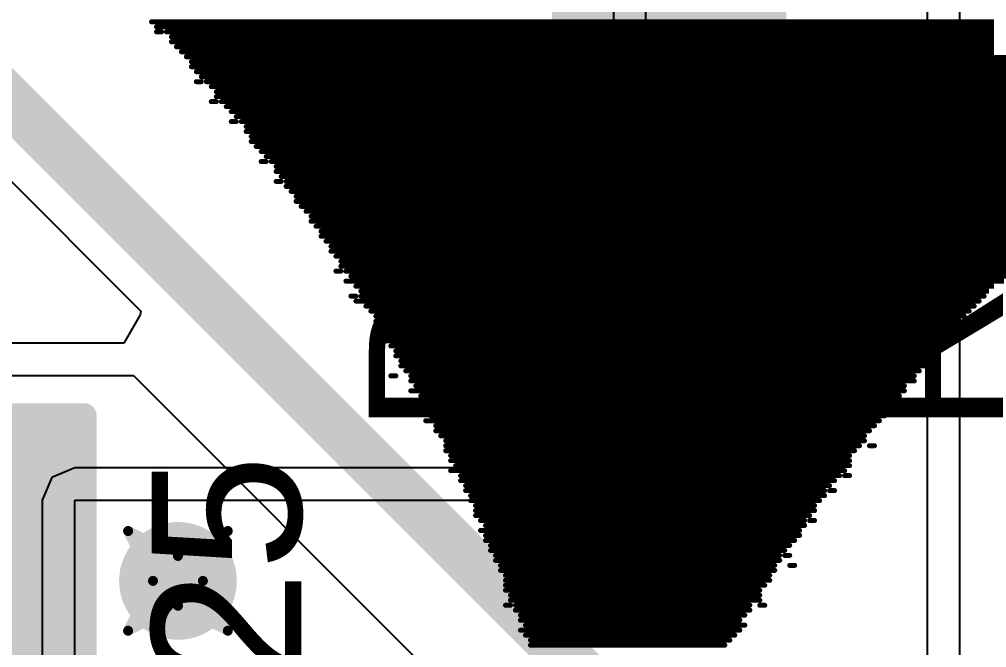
# Model space of a CAD drawing. Header units: inches. Extents: x -5 to 247, y -53 to 67.
# Drawn here: x 32.103 to 37.031, y -19.14 to -15.94 of the extents above; entities that cross this region are included whole.
import ezdxf

# ---------------------------------------------------------------- set-up
doc = ezdxf.new("R2010")
doc.units = ezdxf.units.IN
for name, color, linetype in [('Board Outline', 216, 'Continuous'), ('Bottom Layer', 5, 'Continuous'), ('Bottom Overlay', 54, 'Continuous'), ('Drill Drawing', 1, 'Continuous'), ('Top Layer', 1, 'Continuous'), ('Top Overlay', 2, 'Continuous'), ('Top Paste', 8, 'Continuous'), ('Top Solder', 216, 'Continuous'), ('Via Holes', 16, 'Continuous')]:
    doc.layers.add(name, color=color, linetype=linetype)
doc.styles.add('Arial', font='', dxfattribs={"height": 0.2})
doc.styles.get('Arial').set_extended_font_data('Arial')

# ---------------------------------------------------------------- blocks, each defined once
blk = doc.blocks.new('R___0603_22')
at = {"layer": 'Top Layer'}
for points in [[(-0.381, 0.4445), (-0.381, -0.4445), (-1.143, -0.4445), (-1.143, 0.4445)], [(1.143, 0.4445), (1.143, -0.4445), (0.381, -0.4445), (0.381, 0.4445)]]:
    blk.add_hatch(color=1, dxfattribs=at).paths.add_polyline_path(points)
at = {"layer": 'Top Paste'}
for points in [[(-0.381, 0.4445), (-0.381, -0.4445), (-1.143, -0.4445), (-1.143, 0.4445)], [(1.143, 0.4445), (1.143, -0.4445), (0.381, -0.4445), (0.381, 0.4445)]]:
    blk.add_hatch(color=8, dxfattribs=at).paths.add_polyline_path(points)
at = {"layer": 'Top Solder'}
for points in [[(-0.2794, 0.5461), (-0.2794, -0.5461), (-1.2446, -0.5461), (-1.2446, 0.5461)], [(1.2446, 0.5461), (1.2446, -0.5461), (0.2794, -0.5461), (0.2794, 0.5461)]]:
    blk.add_hatch(color=216, dxfattribs=at).paths.add_polyline_path(points)
at = {"layer": 'Top Overlay'}
for points in [[(1.2192, 0.5334, 0.127, 0.127, 0), (-1.2192, 0.5334, 0.127, 0.127, 0)], [(-1.2192, -0.5334, 0.127, 0.127, 0), (-1.2192, 0.5334, 0.127, 0.127, 0)], [(1.2192, -0.5334, 0.127, 0.127, 0), (1.2192, 0.5334, 0.127, 0.127, 0)], [(1.2192, -0.5334, 0.127, 0.127, 0), (-1.2192, -0.5334, 0.127, 0.127, 0)]]:
    blk.add_lwpolyline(points, format="xyseb", dxfattribs=at)
for points in [[(-1.25095, 0.5334, 0.0635, 0.0635, 1), (-1.18745, 0.5334, 0.0635, 0.0635, 1)], [(-1.25095, 0.5334, 0.0635, 0.0635, 1), (-1.18745, 0.5334, 0.0635, 0.0635, 1)], [(1.18745, 0.5334, 0.0635, 0.0635, 1), (1.25095, 0.5334, 0.0635, 0.0635, 1)], [(1.18745, 0.5334, 0.0635, 0.0635, 1), (1.25095, 0.5334, 0.0635, 0.0635, 1)], [(-1.25095, -0.5334, 0.0635, 0.0635, 1), (-1.18745, -0.5334, 0.0635, 0.0635, 1)], [(-1.25095, -0.5334, 0.0635, 0.0635, 1), (-1.18745, -0.5334, 0.0635, 0.0635, 1)], [(1.18745, -0.5334, 0.0635, 0.0635, 1), (1.25095, -0.5334, 0.0635, 0.0635, 1)], [(1.18745, -0.5334, 0.0635, 0.0635, 1), (1.25095, -0.5334, 0.0635, 0.0635, 1)]]:
    blk.add_lwpolyline(points, format="xyseb", close=True, dxfattribs=at)
blk = doc.blocks.new('C___1206_51')
at = {"layer": 'Top Layer'}
for points in [[(-2.032, 0.889), (-0.508, 0.889), (-0.508, -0.889), (-2.032, -0.889)], [(0.508, 0.889), (2.032, 0.889), (2.032, -0.889), (0.508, -0.889)]]:
    blk.add_hatch(color=1, dxfattribs=at).paths.add_polyline_path(points)
at = {"layer": 'Top Paste'}
for points in [[(-2.032, 0.889), (-0.508, 0.889), (-0.508, -0.889), (-2.032, -0.889)], [(0.508, 0.889), (2.032, 0.889), (2.032, -0.889), (0.508, -0.889)]]:
    blk.add_hatch(color=8, dxfattribs=at).paths.add_polyline_path(points)
at = {"layer": 'Top Solder'}
for points in [[(-2.1336, 0.9906), (-0.4064, 0.9906), (-0.4064, -0.9906), (-2.1336, -0.9906)], [(0.4064, 0.9906), (2.1336, 0.9906), (2.1336, -0.9906), (0.4064, -0.9906)]]:
    blk.add_hatch(color=216, dxfattribs=at).paths.add_polyline_path(points)
at = {"layer": 'Top Overlay'}
for points in [[(-2.1336, 0.9906, 0.127, 0.127, 0), (-0.6096, 0.9906, 0.127, 0.127, 0)], [(-2.1336, 0.9906, 0.127, 0.127, 0), (-2.1336, -0.9906, 0.127, 0.127, 0)], [(0.6096, 0.9906, 0.127, 0.127, 0), (2.1336, 0.9906, 0.127, 0.127, 0)], [(2.1336, 0.9906, 0.127, 0.127, 0), (2.1336, -0.9906, 0.127, 0.127, 0)], [(-2.1336, -0.9906, 0.127, 0.127, 0), (-0.6096, -0.9906, 0.127, 0.127, 0)], [(0.6096, -0.9906, 0.127, 0.127, 0), (2.1336, -0.9906, 0.127, 0.127, 0)]]:
    blk.add_lwpolyline(points, format="xyseb", dxfattribs=at)
for points in [[(-2.16535, 0.9906, 0.0635, 0.0635, 1), (-2.10185, 0.9906, 0.0635, 0.0635, 1)], [(-2.16535, 0.9906, 0.0635, 0.0635, 1), (-2.10185, 0.9906, 0.0635, 0.0635, 1)], [(-0.64135, 0.9906, 0.0635, 0.0635, 1), (-0.57785, 0.9906, 0.0635, 0.0635, 1)], [(0.57785, 0.9906, 0.0635, 0.0635, 1), (0.64135, 0.9906, 0.0635, 0.0635, 1)], [(2.10185, 0.9906, 0.0635, 0.0635, 1), (2.16535, 0.9906, 0.0635, 0.0635, 1)], [(2.10185, 0.9906, 0.0635, 0.0635, 1), (2.16535, 0.9906, 0.0635, 0.0635, 1)], [(-2.16535, -0.9906, 0.0635, 0.0635, 1), (-2.10185, -0.9906, 0.0635, 0.0635, 1)], [(-2.16535, -0.9906, 0.0635, 0.0635, 1), (-2.10185, -0.9906, 0.0635, 0.0635, 1)], [(-0.64135, -0.9906, 0.0635, 0.0635, 1), (-0.57785, -0.9906, 0.0635, 0.0635, 1)], [(0.57785, -0.9906, 0.0635, 0.0635, 1), (0.64135, -0.9906, 0.0635, 0.0635, 1)], [(2.10185, -0.9906, 0.0635, 0.0635, 1), (2.16535, -0.9906, 0.0635, 0.0635, 1)], [(2.10185, -0.9906, 0.0635, 0.0635, 1), (2.16535, -0.9906, 0.0635, 0.0635, 1)]]:
    blk.add_lwpolyline(points, format="xyseb", close=True, dxfattribs=at)

msp = doc.modelspace()

# ---------------------------------------------------------------- hatches: boundary and pattern name
at = {"layer": 'Bottom Layer'}
h = msp.add_hatch(color=5, dxfattribs=at)
edge = h.paths.add_edge_path()
edge.add_arc((32.9112, -18.8), 0.3, 0, 360)
at = {"layer": 'Top Layer'}
h = msp.add_hatch(color=1, dxfattribs=at)
edge = h.paths.add_edge_path()
edge.add_arc((32.9112, -18.8), 0.3, 0, 360)
at = {"layer": 'Via Holes'}
h = msp.add_hatch(color=7, dxfattribs=at)
edge = h.paths.add_edge_path()
edge.add_arc((32.9112, -18.8), 0.15, 0, 360)

# ---------------------------------------------------------------- linework, layer by layer
at = {"layer": 'Board Outline'}
msp.add_lwpolyline([(49.772, 6.3476, 0.254, 0.254, -0.6504), (32.1175, -53.0547, 0.254, 0.254, 0)], format="xyseb", dxfattribs=at)
at = {"layer": 'Bottom Layer'}
for p, q in [((35.2948, -18.3896), (35.2948, -7.747)), ((36.7284, -7.747), (36.7284, -20.193)), ((36.8934, -20.193), (36.8934, -7.747)), ((35.1299, -12.6519), (35.1299, -18.2246)), ((32.385, -18.2246), (32.2684, -18.273)), ((35.1299, -18.2246), (32.385, -18.2246)), ((32.2684, -18.273), (32.22, -18.3896)), ((32.22, -18.3896), (32.22, -20.193)), ((32.385, -20.193), (32.385, -18.3896)), ((32.385, -18.3896), (35.2948, -18.3896))]:
    msp.add_line(p, q, dxfattribs=at)
at = {"layer": 'Bottom Overlay'}
for points in [[(32.7763, -15.9524, 0.0254, 0.0254, 0), (38.0595, -15.9524, 0.0254, 0.0254, 0)], [(32.8017, -15.9778, 0.0254, 0.0254, 0), (38.0595, -15.9778, 0.0254, 0.0254, 0)], [(32.8017, -16.0032, 0.0254, 0.0254, 0), (32.8271, -16.0032, 0.0254, 0.0254, 0)], [(32.8525, -16.0032, 0.0254, 0.0254, 0), (38.0595, -16.0032, 0.0254, 0.0254, 0)], [(32.8779, -16.0286, 0.0254, 0.0254, 0), (38.0595, -16.0286, 0.0254, 0.0254, 0)], [(32.8779, -16.054, 0.0254, 0.0254, 0), (38.0595, -16.054, 0.0254, 0.0254, 0)], [(32.9033, -16.0794, 0.0254, 0.0254, 0), (38.0595, -16.0794, 0.0254, 0.0254, 0)], [(32.9287, -16.1048, 0.0254, 0.0254, 0), (38.0595, -16.1048, 0.0254, 0.0254, 0)], [(32.9541, -16.1302, 0.0254, 0.0254, 0), (38.0849, -16.1302, 0.0254, 0.0254, 0)], [(32.9795, -16.1556, 0.0254, 0.0254, 0), (38.0849, -16.1556, 0.0254, 0.0254, 0)], [(32.9795, -16.181, 0.0254, 0.0254, 0), (38.0849, -16.181, 0.0254, 0.0254, 0)], [(33.0049, -16.2064, 0.0254, 0.0254, 0), (38.0849, -16.2064, 0.0254, 0.0254, 0)], [(33.0049, -16.2572, 0.0254, 0.0254, 0), (33.0303, -16.2572, 0.0254, 0.0254, 0)], [(33.0303, -16.2318, 0.0254, 0.0254, 0), (38.0849, -16.2318, 0.0254, 0.0254, 0)], [(33.0557, -16.2572, 0.0254, 0.0254, 0), (38.0849, -16.2572, 0.0254, 0.0254, 0)], [(33.0811, -16.2826, 0.0254, 0.0254, 0), (38.0849, -16.2826, 0.0254, 0.0254, 0)], [(33.1065, -16.308, 0.0254, 0.0254, 0), (38.1103, -16.308, 0.0254, 0.0254, 0)], [(33.0811, -16.3588, 0.0254, 0.0254, 0), (33.1065, -16.3588, 0.0254, 0.0254, 0)], [(33.1065, -16.3334, 0.0254, 0.0254, 0), (38.0849, -16.3334, 0.0254, 0.0254, 0)], [(33.1319, -16.3588, 0.0254, 0.0254, 0), (38.0849, -16.3588, 0.0254, 0.0254, 0)], [(33.1573, -16.3842, 0.0254, 0.0254, 0), (38.0341, -16.3842, 0.0254, 0.0254, 0)], [(33.1827, -16.4096, 0.0254, 0.0254, 0), (38.0341, -16.4096, 0.0254, 0.0254, 0)], [(33.1827, -16.4604, 0.0254, 0.0254, 0), (33.2081, -16.4604, 0.0254, 0.0254, 0)], [(33.2081, -16.435, 0.0254, 0.0254, 0), (37.9833, -16.435, 0.0254, 0.0254, 0)], [(33.2335, -16.4604, 0.0254, 0.0254, 0), (37.9579, -16.4604, 0.0254, 0.0254, 0)], [(33.2589, -16.4858, 0.0254, 0.0254, 0), (37.9071, -16.4858, 0.0254, 0.0254, 0)], [(33.2589, -16.5112, 0.0254, 0.0254, 0), (37.8817, -16.5112, 0.0254, 0.0254, 0)], [(33.2843, -16.5366, 0.0254, 0.0254, 0), (37.8817, -16.5366, 0.0254, 0.0254, 0)], [(33.2843, -16.562, 0.0254, 0.0254, 0), (37.8563, -16.562, 0.0254, 0.0254, 0)], [(33.3097, -16.5874, 0.0254, 0.0254, 0), (37.8055, -16.5874, 0.0254, 0.0254, 0)], [(33.3351, -16.6128, 0.0254, 0.0254, 0), (37.7801, -16.6128, 0.0254, 0.0254, 0)], [(33.3351, -16.6636, 0.0254, 0.0254, 0), (33.3605, -16.6636, 0.0254, 0.0254, 0)], [(33.3605, -16.6382, 0.0254, 0.0254, 0), (37.7293, -16.6382, 0.0254, 0.0254, 0)], [(33.3859, -16.6636, 0.0254, 0.0254, 0), (37.7039, -16.6636, 0.0254, 0.0254, 0)], [(33.4113, -16.689, 0.0254, 0.0254, 0), (37.6785, -16.689, 0.0254, 0.0254, 0)], [(33.4113, -16.7144, 0.0254, 0.0254, 0), (37.6531, -16.7144, 0.0254, 0.0254, 0)], [(33.4113, -16.7652, 0.0254, 0.0254, 0), (33.4367, -16.7652, 0.0254, 0.0254, 0)], [(33.4367, -16.7398, 0.0254, 0.0254, 0), (37.6277, -16.7398, 0.0254, 0.0254, 0)], [(33.4621, -16.7652, 0.0254, 0.0254, 0), (37.6023, -16.7652, 0.0254, 0.0254, 0)], [(33.4621, -16.7906, 0.0254, 0.0254, 0), (37.5769, -16.7906, 0.0254, 0.0254, 0)], [(33.4875, -16.816, 0.0254, 0.0254, 0), (37.5515, -16.816, 0.0254, 0.0254, 0)], [(33.5129, -16.8414, 0.0254, 0.0254, 0), (37.5515, -16.8414, 0.0254, 0.0254, 0)], [(33.5129, -16.8668, 0.0254, 0.0254, 0), (37.5007, -16.8668, 0.0254, 0.0254, 0)], [(33.5383, -16.8922, 0.0254, 0.0254, 0), (37.4753, -16.8922, 0.0254, 0.0254, 0)], [(33.5637, -16.9176, 0.0254, 0.0254, 0), (37.4245, -16.9176, 0.0254, 0.0254, 0)], [(33.5891, -16.943, 0.0254, 0.0254, 0), (37.4245, -16.943, 0.0254, 0.0254, 0)], [(33.5891, -16.9684, 0.0254, 0.0254, 0), (37.3991, -16.9684, 0.0254, 0.0254, 0)], [(33.6145, -16.9938, 0.0254, 0.0254, 0), (37.3483, -16.9938, 0.0254, 0.0254, 0)], [(33.6399, -17.0192, 0.0254, 0.0254, 0), (37.3229, -17.0192, 0.0254, 0.0254, 0)], [(33.6399, -17.0446, 0.0254, 0.0254, 0), (37.3229, -17.0446, 0.0254, 0.0254, 0)], [(33.6653, -17.07, 0.0254, 0.0254, 0), (37.2975, -17.07, 0.0254, 0.0254, 0)], [(33.6907, -17.0954, 0.0254, 0.0254, 0), (37.2721, -17.0954, 0.0254, 0.0254, 0)], [(33.6907, -17.1208, 0.0254, 0.0254, 0), (37.2467, -17.1208, 0.0254, 0.0254, 0)], [(33.7161, -17.1462, 0.0254, 0.0254, 0), (37.2213, -17.1462, 0.0254, 0.0254, 0)], [(33.7415, -17.1716, 0.0254, 0.0254, 0), (37.2213, -17.1716, 0.0254, 0.0254, 0)], [(33.7415, -17.197, 0.0254, 0.0254, 0), (37.1705, -17.197, 0.0254, 0.0254, 0)], [(33.7161, -17.2224, 0.0254, 0.0254, 0), (33.7415, -17.2224, 0.0254, 0.0254, 0)], [(33.7669, -17.2224, 0.0254, 0.0254, 0), (37.1451, -17.2224, 0.0254, 0.0254, 0)], [(33.7923, -17.2478, 0.0254, 0.0254, 0), (37.1451, -17.2478, 0.0254, 0.0254, 0)], [(33.7669, -17.2732, 0.0254, 0.0254, 0), (37.1197, -17.2732, 0.0254, 0.0254, 0)], [(33.8177, -17.2986, 0.0254, 0.0254, 0), (37.0689, -17.2986, 0.0254, 0.0254, 0)], [(33.7923, -17.3494, 0.0254, 0.0254, 0), (33.8177, -17.3494, 0.0254, 0.0254, 0)], [(33.8431, -17.324, 0.0254, 0.0254, 0), (37.0435, -17.324, 0.0254, 0.0254, 0)], [(33.8431, -17.3494, 0.0254, 0.0254, 0), (37.0181, -17.3494, 0.0254, 0.0254, 0)], [(33.8177, -17.3748, 0.0254, 0.0254, 0), (36.9927, -17.3748, 0.0254, 0.0254, 0)], [(33.8685, -17.4002, 0.0254, 0.0254, 0), (36.9673, -17.4002, 0.0254, 0.0254, 0)], [(33.8939, -17.4256, 0.0254, 0.0254, 0), (36.9419, -17.4256, 0.0254, 0.0254, 0)], [(33.9193, -17.451, 0.0254, 0.0254, 0), (36.9165, -17.451, 0.0254, 0.0254, 0)], [(33.9193, -17.4764, 0.0254, 0.0254, 0), (36.8911, -17.4764, 0.0254, 0.0254, 0)], [(33.9447, -17.5018, 0.0254, 0.0254, 0), (36.8911, -17.5018, 0.0254, 0.0254, 0)], [(33.9701, -17.5272, 0.0254, 0.0254, 0), (36.8657, -17.5272, 0.0254, 0.0254, 0)], [(33.9701, -17.5526, 0.0254, 0.0254, 0), (36.8657, -17.5526, 0.0254, 0.0254, 0)], [(33.9701, -17.578, 0.0254, 0.0254, 0), (36.8149, -17.578, 0.0254, 0.0254, 0)], [(33.9955, -17.6034, 0.0254, 0.0254, 0), (36.7895, -17.6034, 0.0254, 0.0254, 0)], [(34.0209, -17.6288, 0.0254, 0.0254, 0), (36.7641, -17.6288, 0.0254, 0.0254, 0)], [(34.0209, -17.6542, 0.0254, 0.0254, 0), (36.7387, -17.6542, 0.0254, 0.0254, 0)], [(34.0463, -17.6796, 0.0254, 0.0254, 0), (36.7387, -17.6796, 0.0254, 0.0254, 0)], [(34.0463, -17.705, 0.0254, 0.0254, 0), (36.7133, -17.705, 0.0254, 0.0254, 0)], [(34.0717, -17.7304, 0.0254, 0.0254, 0), (36.6879, -17.7304, 0.0254, 0.0254, 0)], [(36.7387, -17.705, 0.0254, 0.0254, 0), (36.7641, -17.705, 0.0254, 0.0254, 0)], [(33.9955, -17.7558, 0.0254, 0.0254, 0), (34.0209, -17.7558, 0.0254, 0.0254, 0)], [(34.0971, -17.7558, 0.0254, 0.0254, 0), (36.6625, -17.7558, 0.0254, 0.0254, 0)], [(34.0971, -17.7812, 0.0254, 0.0254, 0), (36.6625, -17.7812, 0.0254, 0.0254, 0)], [(34.0971, -17.832, 0.0254, 0.0254, 0), (36.6117, -17.832, 0.0254, 0.0254, 0)], [(34.1225, -17.8066, 0.0254, 0.0254, 0), (36.6117, -17.8066, 0.0254, 0.0254, 0)], [(34.1479, -17.8574, 0.0254, 0.0254, 0), (36.5863, -17.8574, 0.0254, 0.0254, 0)], [(34.1479, -17.8828, 0.0254, 0.0254, 0), (36.5609, -17.8828, 0.0254, 0.0254, 0)], [(34.1733, -17.9082, 0.0254, 0.0254, 0), (36.5355, -17.9082, 0.0254, 0.0254, 0)], [(34.1733, -17.9336, 0.0254, 0.0254, 0), (36.5101, -17.9336, 0.0254, 0.0254, 0)], [(34.1733, -17.9844, 0.0254, 0.0254, 0), (36.4847, -17.9844, 0.0254, 0.0254, 0)], [(34.1987, -17.959, 0.0254, 0.0254, 0), (36.5101, -17.959, 0.0254, 0.0254, 0)], [(34.2241, -18.0098, 0.0254, 0.0254, 0), (36.4593, -18.0098, 0.0254, 0.0254, 0)], [(34.2241, -18.0352, 0.0254, 0.0254, 0), (36.4339, -18.0352, 0.0254, 0.0254, 0)], [(34.2495, -18.0606, 0.0254, 0.0254, 0), (36.4085, -18.0606, 0.0254, 0.0254, 0)], [(34.2749, -18.086, 0.0254, 0.0254, 0), (36.4085, -18.086, 0.0254, 0.0254, 0)], [(34.2749, -18.1114, 0.0254, 0.0254, 0), (36.3831, -18.1114, 0.0254, 0.0254, 0)], [(34.2749, -18.1368, 0.0254, 0.0254, 0), (36.3577, -18.1368, 0.0254, 0.0254, 0)], [(36.4339, -18.1114, 0.0254, 0.0254, 0), (36.4593, -18.1114, 0.0254, 0.0254, 0)], [(34.3003, -18.1622, 0.0254, 0.0254, 0), (36.3323, -18.1622, 0.0254, 0.0254, 0)], [(34.3003, -18.1876, 0.0254, 0.0254, 0), (36.3323, -18.1876, 0.0254, 0.0254, 0)], [(34.3003, -18.2384, 0.0254, 0.0254, 0), (36.3069, -18.2384, 0.0254, 0.0254, 0)], [(34.3257, -18.213, 0.0254, 0.0254, 0), (36.3323, -18.213, 0.0254, 0.0254, 0)], [(34.3511, -18.2638, 0.0254, 0.0254, 0), (36.2815, -18.2638, 0.0254, 0.0254, 0)], [(34.3511, -18.2892, 0.0254, 0.0254, 0), (36.2561, -18.2892, 0.0254, 0.0254, 0)], [(36.3069, -18.2638, 0.0254, 0.0254, 0), (36.3323, -18.2638, 0.0254, 0.0254, 0)], [(34.3765, -18.3146, 0.0254, 0.0254, 0), (36.2307, -18.3146, 0.0254, 0.0254, 0)], [(34.3765, -18.34, 0.0254, 0.0254, 0), (36.2053, -18.34, 0.0254, 0.0254, 0)], [(36.2307, -18.34, 0.0254, 0.0254, 0), (36.2561, -18.34, 0.0254, 0.0254, 0)], [(34.4019, -18.3654, 0.0254, 0.0254, 0), (36.2053, -18.3654, 0.0254, 0.0254, 0)], [(34.4019, -18.3908, 0.0254, 0.0254, 0), (36.1799, -18.3908, 0.0254, 0.0254, 0)], [(34.4273, -18.4162, 0.0254, 0.0254, 0), (36.1545, -18.4162, 0.0254, 0.0254, 0)], [(34.4273, -18.4416, 0.0254, 0.0254, 0), (36.1545, -18.4416, 0.0254, 0.0254, 0)], [(34.4273, -18.467, 0.0254, 0.0254, 0), (36.1291, -18.467, 0.0254, 0.0254, 0)], [(34.4527, -18.4924, 0.0254, 0.0254, 0), (36.1037, -18.4924, 0.0254, 0.0254, 0)], [(34.4781, -18.5178, 0.0254, 0.0254, 0), (36.1037, -18.5178, 0.0254, 0.0254, 0)], [(36.1291, -18.4924, 0.0254, 0.0254, 0), (36.1545, -18.4924, 0.0254, 0.0254, 0)], [(34.4527, -18.5432, 0.0254, 0.0254, 0), (36.0783, -18.5432, 0.0254, 0.0254, 0)], [(34.4781, -18.5686, 0.0254, 0.0254, 0), (36.0783, -18.5686, 0.0254, 0.0254, 0)], [(34.4781, -18.594, 0.0254, 0.0254, 0), (36.0529, -18.594, 0.0254, 0.0254, 0)], [(34.5035, -18.6194, 0.0254, 0.0254, 0), (36.0275, -18.6194, 0.0254, 0.0254, 0)], [(34.5035, -18.6448, 0.0254, 0.0254, 0), (36.0021, -18.6448, 0.0254, 0.0254, 0)], [(34.5289, -18.6702, 0.0254, 0.0254, 0), (35.9767, -18.6702, 0.0254, 0.0254, 0)], [(36.0021, -18.6702, 0.0254, 0.0254, 0), (36.0275, -18.6702, 0.0254, 0.0254, 0)], [(34.5289, -18.6956, 0.0254, 0.0254, 0), (35.9767, -18.6956, 0.0254, 0.0254, 0)], [(34.5543, -18.721, 0.0254, 0.0254, 0), (35.9513, -18.721, 0.0254, 0.0254, 0)], [(36.0275, -18.721, 0.0254, 0.0254, 0), (36.0529, -18.721, 0.0254, 0.0254, 0)], [(34.5543, -18.7464, 0.0254, 0.0254, 0), (35.9513, -18.7464, 0.0254, 0.0254, 0)], [(34.5797, -18.7718, 0.0254, 0.0254, 0), (35.9259, -18.7718, 0.0254, 0.0254, 0)], [(34.5797, -18.7972, 0.0254, 0.0254, 0), (35.9259, -18.7972, 0.0254, 0.0254, 0)], [(34.5797, -18.8226, 0.0254, 0.0254, 0), (35.9005, -18.8226, 0.0254, 0.0254, 0)], [(34.5797, -18.848, 0.0254, 0.0254, 0), (35.8751, -18.848, 0.0254, 0.0254, 0)], [(34.6051, -18.8734, 0.0254, 0.0254, 0), (35.8751, -18.8734, 0.0254, 0.0254, 0)], [(34.5797, -18.9242, 0.0254, 0.0254, 0), (34.6051, -18.9242, 0.0254, 0.0254, 0)], [(34.6051, -18.8988, 0.0254, 0.0254, 0), (35.8751, -18.8988, 0.0254, 0.0254, 0)], [(34.6305, -18.9242, 0.0254, 0.0254, 0), (35.8243, -18.9242, 0.0254, 0.0254, 0)], [(35.8751, -18.9242, 0.0254, 0.0254, 0), (35.9005, -18.9242, 0.0254, 0.0254, 0)], [(34.6305, -18.9496, 0.0254, 0.0254, 0), (35.8243, -18.9496, 0.0254, 0.0254, 0)], [(34.6559, -18.975, 0.0254, 0.0254, 0), (35.7989, -18.975, 0.0254, 0.0254, 0)], [(34.6559, -19.0004, 0.0254, 0.0254, 0), (35.7735, -19.0004, 0.0254, 0.0254, 0)], [(34.6813, -19.0258, 0.0254, 0.0254, 0), (35.7989, -19.0258, 0.0254, 0.0254, 0)], [(34.6559, -19.0512, 0.0254, 0.0254, 0), (35.7735, -19.0512, 0.0254, 0.0254, 0)], [(34.6813, -19.0766, 0.0254, 0.0254, 0), (35.7481, -19.0766, 0.0254, 0.0254, 0)], [(34.7067, -19.102, 0.0254, 0.0254, 0), (35.7227, -19.102, 0.0254, 0.0254, 0)], [(34.7067, -19.1274, 0.0254, 0.0254, 0), (35.6973, -19.1274, 0.0254, 0.0254, 0)]]:
    msp.add_lwpolyline(points, format="xyseb", dxfattribs=at)
for points in [[(32.7699, -15.9524, 0.0127, 0.0127, 1), (32.7826, -15.9524, 0.0127, 0.0127, 1)], [(32.7953, -15.9778, 0.0127, 0.0127, 1), (32.808, -15.9778, 0.0127, 0.0127, 1)], [(32.7953, -16.0032, 0.0127, 0.0127, 1), (32.808, -16.0032, 0.0127, 0.0127, 1)], [(32.8207, -16.0032, 0.0127, 0.0127, 1), (32.8334, -16.0032, 0.0127, 0.0127, 1)], [(32.8461, -16.0032, 0.0127, 0.0127, 1), (32.8588, -16.0032, 0.0127, 0.0127, 1)], [(32.8715, -16.0286, 0.0127, 0.0127, 1), (32.8842, -16.0286, 0.0127, 0.0127, 1)], [(32.8715, -16.054, 0.0127, 0.0127, 1), (32.8842, -16.054, 0.0127, 0.0127, 1)], [(32.8969, -16.0794, 0.0127, 0.0127, 1), (32.9096, -16.0794, 0.0127, 0.0127, 1)], [(32.9223, -16.1048, 0.0127, 0.0127, 1), (32.935, -16.1048, 0.0127, 0.0127, 1)], [(32.9477, -16.1302, 0.0127, 0.0127, 1), (32.9604, -16.1302, 0.0127, 0.0127, 1)], [(32.9731, -16.1556, 0.0127, 0.0127, 1), (32.9858, -16.1556, 0.0127, 0.0127, 1)], [(32.9731, -16.181, 0.0127, 0.0127, 1), (32.9858, -16.181, 0.0127, 0.0127, 1)], [(32.9985, -16.2064, 0.0127, 0.0127, 1), (33.0112, -16.2064, 0.0127, 0.0127, 1)], [(32.9985, -16.2572, 0.0127, 0.0127, 1), (33.0112, -16.2572, 0.0127, 0.0127, 1)], [(33.0239, -16.2318, 0.0127, 0.0127, 1), (33.0366, -16.2318, 0.0127, 0.0127, 1)], [(33.0239, -16.2572, 0.0127, 0.0127, 1), (33.0366, -16.2572, 0.0127, 0.0127, 1)], [(33.0493, -16.2572, 0.0127, 0.0127, 1), (33.062, -16.2572, 0.0127, 0.0127, 1)], [(33.0747, -16.2826, 0.0127, 0.0127, 1), (33.0874, -16.2826, 0.0127, 0.0127, 1)], [(33.1001, -16.308, 0.0127, 0.0127, 1), (33.1128, -16.308, 0.0127, 0.0127, 1)], [(33.0747, -16.3588, 0.0127, 0.0127, 1), (33.0874, -16.3588, 0.0127, 0.0127, 1)], [(33.1001, -16.3334, 0.0127, 0.0127, 1), (33.1128, -16.3334, 0.0127, 0.0127, 1)], [(33.1001, -16.3588, 0.0127, 0.0127, 1), (33.1128, -16.3588, 0.0127, 0.0127, 1)], [(33.1255, -16.3588, 0.0127, 0.0127, 1), (33.1382, -16.3588, 0.0127, 0.0127, 1)], [(33.1509, -16.3842, 0.0127, 0.0127, 1), (33.1636, -16.3842, 0.0127, 0.0127, 1)], [(33.1763, -16.4096, 0.0127, 0.0127, 1), (33.189, -16.4096, 0.0127, 0.0127, 1)], [(33.1763, -16.4604, 0.0127, 0.0127, 1), (33.189, -16.4604, 0.0127, 0.0127, 1)], [(33.2017, -16.435, 0.0127, 0.0127, 1), (33.2144, -16.435, 0.0127, 0.0127, 1)], [(33.2017, -16.4604, 0.0127, 0.0127, 1), (33.2144, -16.4604, 0.0127, 0.0127, 1)], [(33.2271, -16.4604, 0.0127, 0.0127, 1), (33.2398, -16.4604, 0.0127, 0.0127, 1)], [(33.2525, -16.4858, 0.0127, 0.0127, 1), (33.2652, -16.4858, 0.0127, 0.0127, 1)], [(33.2525, -16.5112, 0.0127, 0.0127, 1), (33.2652, -16.5112, 0.0127, 0.0127, 1)], [(33.2779, -16.5366, 0.0127, 0.0127, 1), (33.2906, -16.5366, 0.0127, 0.0127, 1)], [(33.2779, -16.562, 0.0127, 0.0127, 1), (33.2906, -16.562, 0.0127, 0.0127, 1)], [(33.3033, -16.5874, 0.0127, 0.0127, 1), (33.316, -16.5874, 0.0127, 0.0127, 1)], [(33.3287, -16.6128, 0.0127, 0.0127, 1), (33.3414, -16.6128, 0.0127, 0.0127, 1)], [(33.3287, -16.6636, 0.0127, 0.0127, 1), (33.3414, -16.6636, 0.0127, 0.0127, 1)], [(33.3541, -16.6382, 0.0127, 0.0127, 1), (33.3668, -16.6382, 0.0127, 0.0127, 1)], [(33.3541, -16.6636, 0.0127, 0.0127, 1), (33.3668, -16.6636, 0.0127, 0.0127, 1)], [(33.3795, -16.6636, 0.0127, 0.0127, 1), (33.3922, -16.6636, 0.0127, 0.0127, 1)], [(33.4049, -16.689, 0.0127, 0.0127, 1), (33.4176, -16.689, 0.0127, 0.0127, 1)], [(33.4049, -16.7144, 0.0127, 0.0127, 1), (33.4176, -16.7144, 0.0127, 0.0127, 1)], [(33.4049, -16.7652, 0.0127, 0.0127, 1), (33.4176, -16.7652, 0.0127, 0.0127, 1)], [(33.4303, -16.7398, 0.0127, 0.0127, 1), (33.443, -16.7398, 0.0127, 0.0127, 1)], [(33.4303, -16.7652, 0.0127, 0.0127, 1), (33.443, -16.7652, 0.0127, 0.0127, 1)], [(33.4557, -16.7652, 0.0127, 0.0127, 1), (33.4684, -16.7652, 0.0127, 0.0127, 1)], [(33.4557, -16.7906, 0.0127, 0.0127, 1), (33.4684, -16.7906, 0.0127, 0.0127, 1)], [(33.4811, -16.816, 0.0127, 0.0127, 1), (33.4938, -16.816, 0.0127, 0.0127, 1)], [(33.5065, -16.8414, 0.0127, 0.0127, 1), (33.5192, -16.8414, 0.0127, 0.0127, 1)], [(33.5065, -16.8668, 0.0127, 0.0127, 1), (33.5192, -16.8668, 0.0127, 0.0127, 1)], [(33.5319, -16.8922, 0.0127, 0.0127, 1), (33.5446, -16.8922, 0.0127, 0.0127, 1)], [(33.5573, -16.9176, 0.0127, 0.0127, 1), (33.57, -16.9176, 0.0127, 0.0127, 1)], [(33.5827, -16.943, 0.0127, 0.0127, 1), (33.5954, -16.943, 0.0127, 0.0127, 1)], [(33.5827, -16.9684, 0.0127, 0.0127, 1), (33.5954, -16.9684, 0.0127, 0.0127, 1)], [(33.6081, -16.9938, 0.0127, 0.0127, 1), (33.6208, -16.9938, 0.0127, 0.0127, 1)], [(33.6335, -17.0192, 0.0127, 0.0127, 1), (33.6462, -17.0192, 0.0127, 0.0127, 1)], [(33.6335, -17.0446, 0.0127, 0.0127, 1), (33.6462, -17.0446, 0.0127, 0.0127, 1)], [(33.6589, -17.07, 0.0127, 0.0127, 1), (33.6716, -17.07, 0.0127, 0.0127, 1)], [(33.6843, -17.0954, 0.0127, 0.0127, 1), (33.697, -17.0954, 0.0127, 0.0127, 1)], [(33.6843, -17.1208, 0.0127, 0.0127, 1), (33.697, -17.1208, 0.0127, 0.0127, 1)], [(33.7097, -17.1462, 0.0127, 0.0127, 1), (33.7224, -17.1462, 0.0127, 0.0127, 1)], [(33.7351, -17.1716, 0.0127, 0.0127, 1), (33.7478, -17.1716, 0.0127, 0.0127, 1)], [(33.7351, -17.197, 0.0127, 0.0127, 1), (33.7478, -17.197, 0.0127, 0.0127, 1)], [(33.7097, -17.2224, 0.0127, 0.0127, 1), (33.7224, -17.2224, 0.0127, 0.0127, 1)], [(33.7351, -17.2224, 0.0127, 0.0127, 1), (33.7478, -17.2224, 0.0127, 0.0127, 1)], [(33.7605, -17.2224, 0.0127, 0.0127, 1), (33.7732, -17.2224, 0.0127, 0.0127, 1)], [(33.7859, -17.2478, 0.0127, 0.0127, 1), (33.7986, -17.2478, 0.0127, 0.0127, 1)], [(33.7605, -17.2732, 0.0127, 0.0127, 1), (33.7732, -17.2732, 0.0127, 0.0127, 1)], [(33.8113, -17.2986, 0.0127, 0.0127, 1), (33.824, -17.2986, 0.0127, 0.0127, 1)], [(33.7859, -17.3494, 0.0127, 0.0127, 1), (33.7986, -17.3494, 0.0127, 0.0127, 1)], [(33.8113, -17.3494, 0.0127, 0.0127, 1), (33.824, -17.3494, 0.0127, 0.0127, 1)], [(33.8367, -17.324, 0.0127, 0.0127, 1), (33.8494, -17.324, 0.0127, 0.0127, 1)], [(33.8367, -17.3494, 0.0127, 0.0127, 1), (33.8494, -17.3494, 0.0127, 0.0127, 1)], [(37.0117, -17.3494, 0.0127, 0.0127, 1), (37.0244, -17.3494, 0.0127, 0.0127, 1)], [(33.8113, -17.3748, 0.0127, 0.0127, 1), (33.824, -17.3748, 0.0127, 0.0127, 1)], [(33.8621, -17.4002, 0.0127, 0.0127, 1), (33.8748, -17.4002, 0.0127, 0.0127, 1)], [(36.9609, -17.4002, 0.0127, 0.0127, 1), (36.9736, -17.4002, 0.0127, 0.0127, 1)], [(36.9863, -17.3748, 0.0127, 0.0127, 1), (36.999, -17.3748, 0.0127, 0.0127, 1)], [(33.8875, -17.4256, 0.0127, 0.0127, 1), (33.9002, -17.4256, 0.0127, 0.0127, 1)], [(33.9129, -17.451, 0.0127, 0.0127, 1), (33.9256, -17.451, 0.0127, 0.0127, 1)], [(36.9101, -17.451, 0.0127, 0.0127, 1), (36.9228, -17.451, 0.0127, 0.0127, 1)], [(36.9355, -17.4256, 0.0127, 0.0127, 1), (36.9482, -17.4256, 0.0127, 0.0127, 1)], [(33.9129, -17.4764, 0.0127, 0.0127, 1), (33.9256, -17.4764, 0.0127, 0.0127, 1)], [(33.9383, -17.5018, 0.0127, 0.0127, 1), (33.951, -17.5018, 0.0127, 0.0127, 1)], [(36.8847, -17.4764, 0.0127, 0.0127, 1), (36.8974, -17.4764, 0.0127, 0.0127, 1)], [(36.8847, -17.5018, 0.0127, 0.0127, 1), (36.8974, -17.5018, 0.0127, 0.0127, 1)], [(33.9637, -17.5272, 0.0127, 0.0127, 1), (33.9764, -17.5272, 0.0127, 0.0127, 1)], [(33.9637, -17.5526, 0.0127, 0.0127, 1), (33.9764, -17.5526, 0.0127, 0.0127, 1)], [(36.8593, -17.5272, 0.0127, 0.0127, 1), (36.872, -17.5272, 0.0127, 0.0127, 1)], [(36.8593, -17.5526, 0.0127, 0.0127, 1), (36.872, -17.5526, 0.0127, 0.0127, 1)], [(33.9637, -17.578, 0.0127, 0.0127, 1), (33.9764, -17.578, 0.0127, 0.0127, 1)], [(33.9891, -17.6034, 0.0127, 0.0127, 1), (34.0018, -17.6034, 0.0127, 0.0127, 1)], [(36.7831, -17.6034, 0.0127, 0.0127, 1), (36.7958, -17.6034, 0.0127, 0.0127, 1)], [(36.8085, -17.578, 0.0127, 0.0127, 1), (36.8212, -17.578, 0.0127, 0.0127, 1)], [(34.0145, -17.6288, 0.0127, 0.0127, 1), (34.0272, -17.6288, 0.0127, 0.0127, 1)], [(36.7577, -17.6288, 0.0127, 0.0127, 1), (36.7704, -17.6288, 0.0127, 0.0127, 1)], [(34.0145, -17.6542, 0.0127, 0.0127, 1), (34.0272, -17.6542, 0.0127, 0.0127, 1)], [(34.0399, -17.6796, 0.0127, 0.0127, 1), (34.0526, -17.6796, 0.0127, 0.0127, 1)], [(36.7323, -17.6542, 0.0127, 0.0127, 1), (36.745, -17.6542, 0.0127, 0.0127, 1)], [(36.7323, -17.6796, 0.0127, 0.0127, 1), (36.745, -17.6796, 0.0127, 0.0127, 1)], [(34.0399, -17.705, 0.0127, 0.0127, 1), (34.0526, -17.705, 0.0127, 0.0127, 1)], [(34.0653, -17.7304, 0.0127, 0.0127, 1), (34.078, -17.7304, 0.0127, 0.0127, 1)], [(36.6815, -17.7304, 0.0127, 0.0127, 1), (36.6942, -17.7304, 0.0127, 0.0127, 1)], [(36.7069, -17.705, 0.0127, 0.0127, 1), (36.7196, -17.705, 0.0127, 0.0127, 1)], [(36.7323, -17.705, 0.0127, 0.0127, 1), (36.745, -17.705, 0.0127, 0.0127, 1)], [(36.7577, -17.705, 0.0127, 0.0127, 1), (36.7704, -17.705, 0.0127, 0.0127, 1)], [(33.9891, -17.7558, 0.0127, 0.0127, 1), (34.0018, -17.7558, 0.0127, 0.0127, 1)], [(34.0145, -17.7558, 0.0127, 0.0127, 1), (34.0272, -17.7558, 0.0127, 0.0127, 1)], [(34.0907, -17.7558, 0.0127, 0.0127, 1), (34.1034, -17.7558, 0.0127, 0.0127, 1)], [(34.0907, -17.7812, 0.0127, 0.0127, 1), (34.1034, -17.7812, 0.0127, 0.0127, 1)], [(36.6561, -17.7558, 0.0127, 0.0127, 1), (36.6688, -17.7558, 0.0127, 0.0127, 1)], [(36.6561, -17.7812, 0.0127, 0.0127, 1), (36.6688, -17.7812, 0.0127, 0.0127, 1)], [(34.0907, -17.832, 0.0127, 0.0127, 1), (34.1034, -17.832, 0.0127, 0.0127, 1)], [(34.1161, -17.8066, 0.0127, 0.0127, 1), (34.1288, -17.8066, 0.0127, 0.0127, 1)], [(36.6053, -17.8066, 0.0127, 0.0127, 1), (36.618, -17.8066, 0.0127, 0.0127, 1)], [(36.6053, -17.832, 0.0127, 0.0127, 1), (36.618, -17.832, 0.0127, 0.0127, 1)], [(34.1415, -17.8574, 0.0127, 0.0127, 1), (34.1542, -17.8574, 0.0127, 0.0127, 1)], [(34.1415, -17.8828, 0.0127, 0.0127, 1), (34.1542, -17.8828, 0.0127, 0.0127, 1)], [(36.5545, -17.8828, 0.0127, 0.0127, 1), (36.5672, -17.8828, 0.0127, 0.0127, 1)], [(36.5799, -17.8574, 0.0127, 0.0127, 1), (36.5926, -17.8574, 0.0127, 0.0127, 1)], [(34.1669, -17.9082, 0.0127, 0.0127, 1), (34.1796, -17.9082, 0.0127, 0.0127, 1)], [(34.1669, -17.9336, 0.0127, 0.0127, 1), (34.1796, -17.9336, 0.0127, 0.0127, 1)], [(36.5037, -17.9336, 0.0127, 0.0127, 1), (36.5164, -17.9336, 0.0127, 0.0127, 1)], [(36.5291, -17.9082, 0.0127, 0.0127, 1), (36.5418, -17.9082, 0.0127, 0.0127, 1)], [(34.1669, -17.9844, 0.0127, 0.0127, 1), (34.1796, -17.9844, 0.0127, 0.0127, 1)], [(34.1923, -17.959, 0.0127, 0.0127, 1), (34.205, -17.959, 0.0127, 0.0127, 1)], [(36.4783, -17.9844, 0.0127, 0.0127, 1), (36.491, -17.9844, 0.0127, 0.0127, 1)], [(36.5037, -17.959, 0.0127, 0.0127, 1), (36.5164, -17.959, 0.0127, 0.0127, 1)], [(34.2177, -18.0098, 0.0127, 0.0127, 1), (34.2304, -18.0098, 0.0127, 0.0127, 1)], [(34.2177, -18.0352, 0.0127, 0.0127, 1), (34.2304, -18.0352, 0.0127, 0.0127, 1)], [(36.4275, -18.0352, 0.0127, 0.0127, 1), (36.4402, -18.0352, 0.0127, 0.0127, 1)], [(36.4529, -18.0098, 0.0127, 0.0127, 1), (36.4656, -18.0098, 0.0127, 0.0127, 1)], [(34.2431, -18.0606, 0.0127, 0.0127, 1), (34.2558, -18.0606, 0.0127, 0.0127, 1)], [(34.2685, -18.086, 0.0127, 0.0127, 1), (34.2812, -18.086, 0.0127, 0.0127, 1)], [(36.4021, -18.0606, 0.0127, 0.0127, 1), (36.4148, -18.0606, 0.0127, 0.0127, 1)], [(36.4021, -18.086, 0.0127, 0.0127, 1), (36.4148, -18.086, 0.0127, 0.0127, 1)], [(34.2685, -18.1114, 0.0127, 0.0127, 1), (34.2812, -18.1114, 0.0127, 0.0127, 1)], [(34.2685, -18.1368, 0.0127, 0.0127, 1), (34.2812, -18.1368, 0.0127, 0.0127, 1)], [(36.3513, -18.1368, 0.0127, 0.0127, 1), (36.364, -18.1368, 0.0127, 0.0127, 1)], [(36.3767, -18.1114, 0.0127, 0.0127, 1), (36.3894, -18.1114, 0.0127, 0.0127, 1)], [(36.4275, -18.1114, 0.0127, 0.0127, 1), (36.4402, -18.1114, 0.0127, 0.0127, 1)], [(36.4529, -18.1114, 0.0127, 0.0127, 1), (36.4656, -18.1114, 0.0127, 0.0127, 1)], [(34.2939, -18.1622, 0.0127, 0.0127, 1), (34.3066, -18.1622, 0.0127, 0.0127, 1)], [(34.2939, -18.1876, 0.0127, 0.0127, 1), (34.3066, -18.1876, 0.0127, 0.0127, 1)], [(36.3259, -18.1622, 0.0127, 0.0127, 1), (36.3386, -18.1622, 0.0127, 0.0127, 1)], [(36.3259, -18.1876, 0.0127, 0.0127, 1), (36.3386, -18.1876, 0.0127, 0.0127, 1)], [(34.2939, -18.2384, 0.0127, 0.0127, 1), (34.3066, -18.2384, 0.0127, 0.0127, 1)], [(34.3193, -18.213, 0.0127, 0.0127, 1), (34.332, -18.213, 0.0127, 0.0127, 1)], [(36.3005, -18.2384, 0.0127, 0.0127, 1), (36.3132, -18.2384, 0.0127, 0.0127, 1)], [(36.3259, -18.213, 0.0127, 0.0127, 1), (36.3386, -18.213, 0.0127, 0.0127, 1)], [(34.3447, -18.2638, 0.0127, 0.0127, 1), (34.3574, -18.2638, 0.0127, 0.0127, 1)], [(34.3447, -18.2892, 0.0127, 0.0127, 1), (34.3574, -18.2892, 0.0127, 0.0127, 1)], [(36.2497, -18.2892, 0.0127, 0.0127, 1), (36.2624, -18.2892, 0.0127, 0.0127, 1)], [(36.2751, -18.2638, 0.0127, 0.0127, 1), (36.2878, -18.2638, 0.0127, 0.0127, 1)], [(36.3005, -18.2638, 0.0127, 0.0127, 1), (36.3132, -18.2638, 0.0127, 0.0127, 1)], [(36.3259, -18.2638, 0.0127, 0.0127, 1), (36.3386, -18.2638, 0.0127, 0.0127, 1)], [(34.3701, -18.3146, 0.0127, 0.0127, 1), (34.3828, -18.3146, 0.0127, 0.0127, 1)], [(34.3701, -18.34, 0.0127, 0.0127, 1), (34.3828, -18.34, 0.0127, 0.0127, 1)], [(36.1989, -18.34, 0.0127, 0.0127, 1), (36.2116, -18.34, 0.0127, 0.0127, 1)], [(36.2243, -18.3146, 0.0127, 0.0127, 1), (36.237, -18.3146, 0.0127, 0.0127, 1)], [(36.2243, -18.34, 0.0127, 0.0127, 1), (36.237, -18.34, 0.0127, 0.0127, 1)], [(36.2497, -18.34, 0.0127, 0.0127, 1), (36.2624, -18.34, 0.0127, 0.0127, 1)], [(34.3955, -18.3654, 0.0127, 0.0127, 1), (34.4082, -18.3654, 0.0127, 0.0127, 1)], [(34.3955, -18.3908, 0.0127, 0.0127, 1), (34.4082, -18.3908, 0.0127, 0.0127, 1)], [(36.1735, -18.3908, 0.0127, 0.0127, 1), (36.1862, -18.3908, 0.0127, 0.0127, 1)], [(36.1989, -18.3654, 0.0127, 0.0127, 1), (36.2116, -18.3654, 0.0127, 0.0127, 1)], [(34.4209, -18.4162, 0.0127, 0.0127, 1), (34.4336, -18.4162, 0.0127, 0.0127, 1)], [(34.4209, -18.4416, 0.0127, 0.0127, 1), (34.4336, -18.4416, 0.0127, 0.0127, 1)], [(36.1481, -18.4162, 0.0127, 0.0127, 1), (36.1608, -18.4162, 0.0127, 0.0127, 1)], [(36.1481, -18.4416, 0.0127, 0.0127, 1), (36.1608, -18.4416, 0.0127, 0.0127, 1)], [(34.4209, -18.467, 0.0127, 0.0127, 1), (34.4336, -18.467, 0.0127, 0.0127, 1)], [(36.1227, -18.467, 0.0127, 0.0127, 1), (36.1354, -18.467, 0.0127, 0.0127, 1)], [(34.4463, -18.4924, 0.0127, 0.0127, 1), (34.459, -18.4924, 0.0127, 0.0127, 1)], [(34.4717, -18.5178, 0.0127, 0.0127, 1), (34.4844, -18.5178, 0.0127, 0.0127, 1)], [(36.0973, -18.4924, 0.0127, 0.0127, 1), (36.11, -18.4924, 0.0127, 0.0127, 1)], [(36.0973, -18.5178, 0.0127, 0.0127, 1), (36.11, -18.5178, 0.0127, 0.0127, 1)], [(36.1227, -18.4924, 0.0127, 0.0127, 1), (36.1354, -18.4924, 0.0127, 0.0127, 1)], [(36.1481, -18.4924, 0.0127, 0.0127, 1), (36.1608, -18.4924, 0.0127, 0.0127, 1)], [(34.4463, -18.5432, 0.0127, 0.0127, 1), (34.459, -18.5432, 0.0127, 0.0127, 1)], [(34.4717, -18.5686, 0.0127, 0.0127, 1), (34.4844, -18.5686, 0.0127, 0.0127, 1)], [(36.0719, -18.5432, 0.0127, 0.0127, 1), (36.0846, -18.5432, 0.0127, 0.0127, 1)], [(36.0719, -18.5686, 0.0127, 0.0127, 1), (36.0846, -18.5686, 0.0127, 0.0127, 1)], [(34.4717, -18.594, 0.0127, 0.0127, 1), (34.4844, -18.594, 0.0127, 0.0127, 1)], [(34.4971, -18.6194, 0.0127, 0.0127, 1), (34.5098, -18.6194, 0.0127, 0.0127, 1)], [(36.0211, -18.6194, 0.0127, 0.0127, 1), (36.0338, -18.6194, 0.0127, 0.0127, 1)], [(36.0465, -18.594, 0.0127, 0.0127, 1), (36.0592, -18.594, 0.0127, 0.0127, 1)], [(34.4971, -18.6448, 0.0127, 0.0127, 1), (34.5098, -18.6448, 0.0127, 0.0127, 1)], [(34.5225, -18.6702, 0.0127, 0.0127, 1), (34.5352, -18.6702, 0.0127, 0.0127, 1)], [(35.9703, -18.6702, 0.0127, 0.0127, 1), (35.983, -18.6702, 0.0127, 0.0127, 1)], [(35.9957, -18.6448, 0.0127, 0.0127, 1), (36.0084, -18.6448, 0.0127, 0.0127, 1)], [(35.9957, -18.6702, 0.0127, 0.0127, 1), (36.0084, -18.6702, 0.0127, 0.0127, 1)], [(36.0211, -18.6702, 0.0127, 0.0127, 1), (36.0338, -18.6702, 0.0127, 0.0127, 1)], [(34.5225, -18.6956, 0.0127, 0.0127, 1), (34.5352, -18.6956, 0.0127, 0.0127, 1)], [(34.5479, -18.721, 0.0127, 0.0127, 1), (34.5606, -18.721, 0.0127, 0.0127, 1)], [(35.9449, -18.721, 0.0127, 0.0127, 1), (35.9576, -18.721, 0.0127, 0.0127, 1)], [(35.9703, -18.6956, 0.0127, 0.0127, 1), (35.983, -18.6956, 0.0127, 0.0127, 1)], [(36.0211, -18.721, 0.0127, 0.0127, 1), (36.0338, -18.721, 0.0127, 0.0127, 1)], [(36.0465, -18.721, 0.0127, 0.0127, 1), (36.0592, -18.721, 0.0127, 0.0127, 1)], [(34.5479, -18.7464, 0.0127, 0.0127, 1), (34.5606, -18.7464, 0.0127, 0.0127, 1)], [(34.5733, -18.7718, 0.0127, 0.0127, 1), (34.586, -18.7718, 0.0127, 0.0127, 1)], [(35.9195, -18.7718, 0.0127, 0.0127, 1), (35.9322, -18.7718, 0.0127, 0.0127, 1)], [(35.9449, -18.7464, 0.0127, 0.0127, 1), (35.9576, -18.7464, 0.0127, 0.0127, 1)], [(34.5733, -18.7972, 0.0127, 0.0127, 1), (34.586, -18.7972, 0.0127, 0.0127, 1)], [(34.5733, -18.8226, 0.0127, 0.0127, 1), (34.586, -18.8226, 0.0127, 0.0127, 1)], [(35.8941, -18.8226, 0.0127, 0.0127, 1), (35.9068, -18.8226, 0.0127, 0.0127, 1)], [(35.9195, -18.7972, 0.0127, 0.0127, 1), (35.9322, -18.7972, 0.0127, 0.0127, 1)], [(34.5733, -18.848, 0.0127, 0.0127, 1), (34.586, -18.848, 0.0127, 0.0127, 1)], [(34.5987, -18.8734, 0.0127, 0.0127, 1), (34.6114, -18.8734, 0.0127, 0.0127, 1)], [(35.8687, -18.848, 0.0127, 0.0127, 1), (35.8814, -18.848, 0.0127, 0.0127, 1)], [(35.8687, -18.8734, 0.0127, 0.0127, 1), (35.8814, -18.8734, 0.0127, 0.0127, 1)], [(34.5733, -18.9242, 0.0127, 0.0127, 1), (34.586, -18.9242, 0.0127, 0.0127, 1)], [(34.5987, -18.8988, 0.0127, 0.0127, 1), (34.6114, -18.8988, 0.0127, 0.0127, 1)], [(34.5987, -18.9242, 0.0127, 0.0127, 1), (34.6114, -18.9242, 0.0127, 0.0127, 1)], [(34.6241, -18.9242, 0.0127, 0.0127, 1), (34.6368, -18.9242, 0.0127, 0.0127, 1)], [(35.8179, -18.9242, 0.0127, 0.0127, 1), (35.8306, -18.9242, 0.0127, 0.0127, 1)], [(35.8687, -18.8988, 0.0127, 0.0127, 1), (35.8814, -18.8988, 0.0127, 0.0127, 1)], [(35.8687, -18.9242, 0.0127, 0.0127, 1), (35.8814, -18.9242, 0.0127, 0.0127, 1)], [(35.8941, -18.9242, 0.0127, 0.0127, 1), (35.9068, -18.9242, 0.0127, 0.0127, 1)], [(34.6241, -18.9496, 0.0127, 0.0127, 1), (34.6368, -18.9496, 0.0127, 0.0127, 1)], [(34.6495, -18.975, 0.0127, 0.0127, 1), (34.6622, -18.975, 0.0127, 0.0127, 1)], [(35.7925, -18.975, 0.0127, 0.0127, 1), (35.8052, -18.975, 0.0127, 0.0127, 1)], [(35.8179, -18.9496, 0.0127, 0.0127, 1), (35.8306, -18.9496, 0.0127, 0.0127, 1)], [(34.6495, -19.0004, 0.0127, 0.0127, 1), (34.6622, -19.0004, 0.0127, 0.0127, 1)], [(34.6749, -19.0258, 0.0127, 0.0127, 1), (34.6876, -19.0258, 0.0127, 0.0127, 1)], [(35.7671, -19.0004, 0.0127, 0.0127, 1), (35.7798, -19.0004, 0.0127, 0.0127, 1)], [(35.7925, -19.0258, 0.0127, 0.0127, 1), (35.8052, -19.0258, 0.0127, 0.0127, 1)], [(34.6495, -19.0512, 0.0127, 0.0127, 1), (34.6622, -19.0512, 0.0127, 0.0127, 1)], [(34.6749, -19.0766, 0.0127, 0.0127, 1), (34.6876, -19.0766, 0.0127, 0.0127, 1)], [(35.7417, -19.0766, 0.0127, 0.0127, 1), (35.7544, -19.0766, 0.0127, 0.0127, 1)], [(35.7671, -19.0512, 0.0127, 0.0127, 1), (35.7798, -19.0512, 0.0127, 0.0127, 1)], [(34.7003, -19.102, 0.0127, 0.0127, 1), (34.713, -19.102, 0.0127, 0.0127, 1)], [(34.7003, -19.1274, 0.0127, 0.0127, 1), (34.713, -19.1274, 0.0127, 0.0127, 1)], [(35.6909, -19.1274, 0.0127, 0.0127, 1), (35.7036, -19.1274, 0.0127, 0.0127, 1)], [(35.7163, -19.102, 0.0127, 0.0127, 1), (35.729, -19.102, 0.0127, 0.0127, 1)]]:
    msp.add_lwpolyline(points, format="xyseb", close=True, dxfattribs=at)
at = {"layer": 'Drill Drawing'}
for points in [[(32.6572, -18.546, 0.0508, 0.0508, 0), (32.9112, -18.673, 0.0508, 0.0508, 0)], [(32.6572, -18.546, 0.0508, 0.0508, 0), (32.7842, -18.8, 0.0508, 0.0508, 0)], [(32.9112, -18.673, 0.0508, 0.0508, 0), (33.1652, -18.546, 0.0508, 0.0508, 0)], [(33.0382, -18.8, 0.0508, 0.0508, 0), (33.1652, -18.546, 0.0508, 0.0508, 0)], [(32.6572, -19.054, 0.0508, 0.0508, 0), (32.7842, -18.8, 0.0508, 0.0508, 0)], [(33.0382, -18.8, 0.0508, 0.0508, 0), (33.1652, -19.054, 0.0508, 0.0508, 0)], [(32.6572, -19.054, 0.0508, 0.0508, 0), (32.9112, -18.927, 0.0508, 0.0508, 0)], [(32.9112, -18.927, 0.0508, 0.0508, 0), (33.1652, -19.054, 0.0508, 0.0508, 0)]]:
    msp.add_lwpolyline(points, format="xyseb", dxfattribs=at)
for points in [[(32.6445, -18.546, 0.0254, 0.0254, 1), (32.6699, -18.546, 0.0254, 0.0254, 1)], [(32.6445, -18.546, 0.0254, 0.0254, 1), (32.6699, -18.546, 0.0254, 0.0254, 1)], [(33.1525, -18.546, 0.0254, 0.0254, 1), (33.1779, -18.546, 0.0254, 0.0254, 1)], [(33.1525, -18.546, 0.0254, 0.0254, 1), (33.1779, -18.546, 0.0254, 0.0254, 1)], [(32.8985, -18.673, 0.0254, 0.0254, 1), (32.9239, -18.673, 0.0254, 0.0254, 1)], [(32.8985, -18.673, 0.0254, 0.0254, 1), (32.9239, -18.673, 0.0254, 0.0254, 1)], [(32.7715, -18.8, 0.0254, 0.0254, 1), (32.7969, -18.8, 0.0254, 0.0254, 1)], [(32.7715, -18.8, 0.0254, 0.0254, 1), (32.7969, -18.8, 0.0254, 0.0254, 1)], [(33.0255, -18.8, 0.0254, 0.0254, 1), (33.0509, -18.8, 0.0254, 0.0254, 1)], [(33.0255, -18.8, 0.0254, 0.0254, 1), (33.0509, -18.8, 0.0254, 0.0254, 1)], [(32.8985, -18.927, 0.0254, 0.0254, 1), (32.9239, -18.927, 0.0254, 0.0254, 1)], [(32.8985, -18.927, 0.0254, 0.0254, 1), (32.9239, -18.927, 0.0254, 0.0254, 1)], [(32.6445, -19.054, 0.0254, 0.0254, 1), (32.6699, -19.054, 0.0254, 0.0254, 1)], [(32.6445, -19.054, 0.0254, 0.0254, 1), (32.6699, -19.054, 0.0254, 0.0254, 1)], [(33.1525, -19.054, 0.0254, 0.0254, 1), (33.1779, -19.054, 0.0254, 0.0254, 1)], [(33.1525, -19.054, 0.0254, 0.0254, 1), (33.1779, -19.054, 0.0254, 0.0254, 1)]]:
    msp.add_lwpolyline(points, format="xyseb", close=True, dxfattribs=at)
at = {"layer": 'Top Layer'}
for p, q in [((30.432, -15.1348), (32.7226, -17.4254)), ((32.7226, -17.4254), (32.718, -17.4452)), ((32.718, -17.4452), (32.6355, -17.5896)), ((32.6355, -17.5896), (28.2972, -17.5896)), ((28.2972, -17.7546), (32.684, -17.7546)), ((32.684, -17.7546), (36.1338, -21.2045))]:
    msp.add_line(p, q, dxfattribs=at)
for points in [[(30.3825, -14.6824, 0.254, 0.254, 0), (36.4592, -20.759, 0.254, 0.254, 0)], [(35.4138, -16.1925, 0.381, 0.381, 0), (36.8149, -16.1925, 0.381, 0.381, 0)], [(36.8149, -16.1925, 0.381, 0.381, 0), (39.7269, -19.1045, 0.381, 0.381, 0)]]:
    msp.add_lwpolyline(points, format="xyseb", dxfattribs=at)
for points in [[(35.3185, -16.1925, 0.1905, 0.1905, 1), (35.509, -16.1925, 0.1905, 0.1905, 1)], [(36.7197, -16.1925, 0.1905, 0.1905, 1), (36.9102, -16.1925, 0.1905, 0.1905, 1)], [(36.7197, -16.1925, 0.1905, 0.1905, 1), (36.9102, -16.1925, 0.1905, 0.1905, 1)]]:
    msp.add_lwpolyline(points, format="xyseb", close=True, dxfattribs=at)

# ---------------------------------------------------------------- block references
for name, p, rotation in [('R___0603_22', (35.4138, -15.4305), 270), ('C___1206_51', (31.443, -20.0921), 90)]:
    msp.add_blockref(name, p, dxfattribs=dict(rotation=rotation))

# ---------------------------------------------------------------- texts
at = {"layer": 'Top Overlay', "style": 'Arial'}
for s, p in [('R13', (34.6455, -18.0541)), ('R14', (37.1143, -18.0541)), ('R32', (35.7947, -18.9578)), ('C25', (33.5392, -20.1086))]:
    msp.add_text(s, height=0.762, rotation=90, dxfattribs=at).set_placement(p)

doc.saveas('drawing.dxf')
